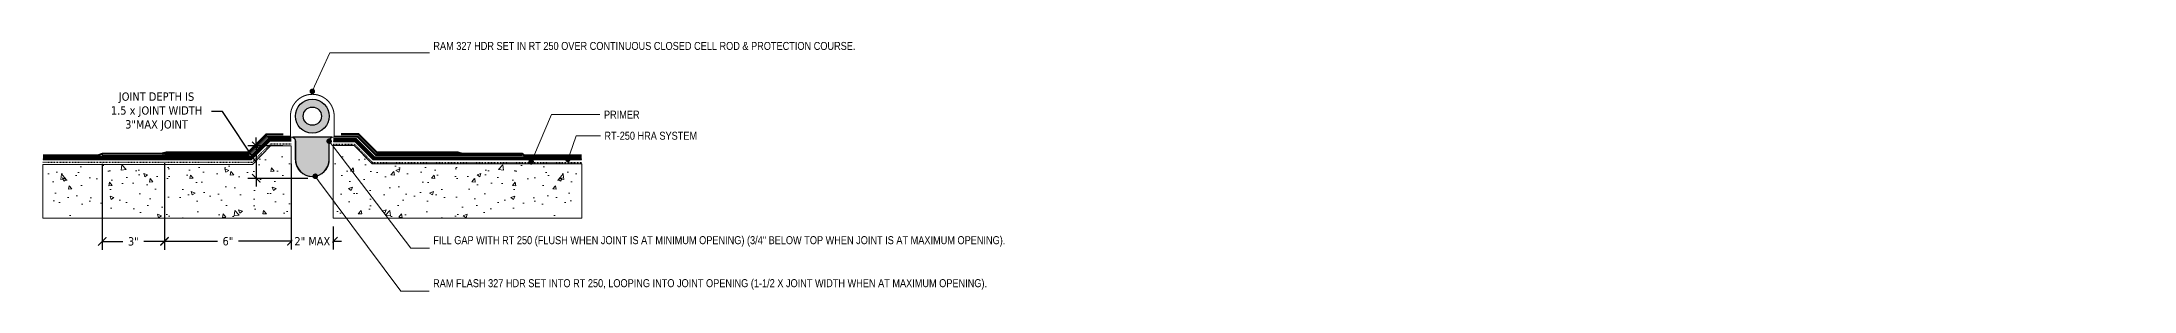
# Model space of a CAD drawing. Header units: inches. Extents: x 0 to 564, y 5 to 39.
# Drawn here: x -0.5 to 282, y 5.4 to 39.1 of the extents above; entities that cross this region are included whole.
import ezdxf
from ezdxf import colors
from ezdxf.entities.mleader import LeaderData, LeaderLine
from ezdxf.math import Vec2, Vec3

# ---------------------------------------------------------------- set-up
doc = ezdxf.new("R2010")
doc.units = ezdxf.units.IN
doc.header["$MEASUREMENT"] = 0
doc.linetypes.add('DASHED2', pattern=[0.1875, 0.125, -0.0625])
for name, color, linetype, lineweight in [('Dimensions', 20, 'Continuous', 0), ('New_G - Drawings.2D_Pen_No__93', 254, 'Continuous', 0), ('Others', 190, 'Continuous', 0), ('RAM HDR 327', 63, 'Continuous', 0), ('RT-250 HRA SYSTEM LIQUID', 241, 'Continuous', 0), ('RT-250 HRA SYSTEM MESH', 3, 'Continuous', 0), ('Text', 20, 'Continuous', 0)]:
    doc.layers.add(name, color=color, linetype=linetype, lineweight=lineweight)
for name, color, linetype in [('Insulation Border', 8, 'Continuous'), ('Insulation Foam', 9, 'Continuous'), ('Primer', 32, 'DASHED2')]:
    doc.layers.add(name, color=color, linetype=linetype)
doc.layers.add('New_G - Drawings.2D_Pen_No__124', color=140, linetype='Continuous', lineweight=0, true_color=0x35bdff)
doc.styles.add('Annotative', font='tahoma.ttf')
doc.styles.get("Standard").update_dxf_attribs({"font": ''})
doc.styles.get('Standard').set_extended_font_data('Arial Narrow')
doc.dimstyles.new('Annotative', dxfattribs={"dimscale": 0, "dimtxt": 0.09375, "dimasz": 0.09375, "dimexe": 0.09375, "dimexo": 0.09375, "dimgap": 0.0625, "dimtad": 0, "dimtih": 1, "dimtoh": 1, "dimlfac": -1, "dimzin": 3, "dimdsep": 46, "dimlunit": 4, "dimtxsty": 'Annotative', "dimblk": 'ARCHTICK', "dimcen": 0.09, "dimclrd": 256, "dimclre": 256, "dimclrt": 256, "dimadec": 0, "dimazin": 2, "dimtfac": 1, "dimtix": 1, "dimtofl": 0, "dimtmove": 1, "dimatfit": 1, "dimldrblk": 'CLOSEDBLANK', "dimfxl": 1, "dimtfill": 1, "dimtolj": 1, "dimtzin": 0, "dimarcsym": 0})

# ---------------------------------------------------------------- blocks, each defined once
blk = doc.blocks.new('_Dot')
at = {"color": 0, "linetype": 'ByBlock', "lineweight": -2}
blk.add_line((-0.5, 0), (-1, 0), dxfattribs=at)
at = {"color": 0, "linetype": 'ByBlock', "const_width": 0.5}
blk.add_lwpolyline([(-0.25, 0, 1), (0.25, 0, 1)], format="xyb", close=True, dxfattribs=at)
blk = doc.blocks.new('_ArchTick')
at = {"color": 0, "linetype": 'ByBlock', "const_width": 0.15}
blk.add_lwpolyline([(-0.5, -0.5), (0.5, 0.5)], dxfattribs=at)
blk = doc.blocks.new('*D15')
at = {"layer": 'Defpoints', "color": 0, "transparency": 16777216}
for p in [(7.66, 23.77), (16.08, 23.85), (16.08, 12.15)]:
    blk.add_point(p, dxfattribs=at)
at = {"layer": 'Dimensions', "lineweight": -2, "transparency": 16777216}
for p, q in [((7.66, 22.65), (7.66, 11.02)), ((16.08, 22.72), (16.08, 11.02)), ((7.66, 12.15), (10.47, 12.15)), ((16.08, 12.15), (13.27, 12.15))]:
    blk.add_line(p, q, dxfattribs=at)
at = {"layer": 'Dimensions', "lineweight": -2, "transparency": 16777216, "xscale": 1.125, "yscale": 1.125, "zscale": 1.125, "rotation": 180}
blk.add_blockref('_ArchTick', (7.66, 12.15), dxfattribs=at)
at = {"layer": 'Dimensions', "lineweight": -2, "transparency": 16777216, "xscale": 1.125, "yscale": 1.125, "zscale": 1.125}
blk.add_blockref('_ArchTick', (16.08, 12.15), dxfattribs=at)
at = {"layer": 'Dimensions', "transparency": 16777216, "insert": (11.87, 12.15), "char_height": 1.125, "attachment_point": 5, "style": 'Annotative', "bg_fill": 3, "box_fill_scale": 1.25, "bg_fill_color": 9, "bg_fill_true_color": 13158600, "bg_fill_transparency": 0}
blk.add_mtext('\\A1;3"', dxfattribs=at)
blk = doc.blocks.new('_ClosedBlank')
at = {"color": 0, "linetype": 'ByBlock', "lineweight": -2}
for p, q in [((-1, 0.2), (0, 0)), ((-1, 0.2), (-1, -0.2)), ((0, 0), (-1, -0.2))]:
    blk.add_line(p, q, dxfattribs=at)
blk = doc.blocks.new('*D16')
at = {"layer": 'Defpoints', "color": 0, "transparency": 16777216}
for p in [(16.08, 23.77), (33.2, 23.77), (33.2, 12.17)]:
    blk.add_point(p, dxfattribs=at)
at = {"layer": 'Dimensions', "lineweight": -2, "transparency": 16777216}
for p, q in [((16.08, 22.65), (16.08, 11.04)), ((33.2, 22.65), (33.2, 11.04)), ((16.08, 12.17), (23.23, 12.17)), ((33.2, 12.17), (26.05, 12.17))]:
    blk.add_line(p, q, dxfattribs=at)
at = {"layer": 'Dimensions', "lineweight": -2, "transparency": 16777216, "xscale": 1.125, "yscale": 1.125, "zscale": 1.125, "rotation": 180}
blk.add_blockref('_ArchTick', (16.08, 12.17), dxfattribs=at)
at = {"layer": 'Dimensions', "lineweight": -2, "transparency": 16777216, "xscale": 1.125, "yscale": 1.125, "zscale": 1.125}
blk.add_blockref('_ArchTick', (33.2, 12.17), dxfattribs=at)
at = {"layer": 'Dimensions', "transparency": 16777216, "insert": (24.64, 12.17), "char_height": 1.125, "attachment_point": 5, "style": 'Annotative', "bg_fill": 3, "box_fill_scale": 1.25, "bg_fill_color": 9, "bg_fill_true_color": 13158600, "bg_fill_transparency": 0}
blk.add_mtext('\\A1;6"', dxfattribs=at)
blk = doc.blocks.new('*D17')
at = {"layer": 'Defpoints', "color": 0, "transparency": 16777216}
for p in [(33.2, 15.27), (38.87, 15.27)]:
    blk.add_point(p, dxfattribs=at)
at = {"layer": 'Dimensions', "lineweight": -2, "transparency": 16777216}
for p, q in [((33.2, 14.15), (33.2, 11.04)), ((38.87, 14.15), (38.87, 11.04)), ((33.2, 12.17), (32.07, 12.17)), ((38.87, 12.17), (39.99, 12.17))]:
    blk.add_line(p, q, dxfattribs=at)
at = {"layer": 'Dimensions', "lineweight": -2, "transparency": 16777216, "xscale": 1.125, "yscale": 1.125, "zscale": 1.125}
blk.add_blockref('_ArchTick', (33.2, 12.17), dxfattribs=at)
at = {"layer": 'Dimensions', "lineweight": -2, "transparency": 16777216, "xscale": 1.125, "yscale": 1.125, "zscale": 1.125, "rotation": 180}
blk.add_blockref('_ArchTick', (38.87, 12.17), dxfattribs=at)
at = {"layer": 'Dimensions', "transparency": 16777216, "insert": (36.03, 12.17), "char_height": 1.125, "attachment_point": 5, "style": 'Annotative', "bg_fill": 3, "box_fill_scale": 1.25, "bg_fill_color": 9, "bg_fill_true_color": 13158600, "bg_fill_transparency": 0}
blk.add_mtext('\\A1;2" MAX', dxfattribs=at)
at = {"layer": 'Defpoints', "color": 0, "transparency": 16777216}
blk.add_point((33.2, 12.17), dxfattribs=at)
blk = doc.blocks.new('*D18')
at = {"layer": 'Defpoints', "color": 0, "transparency": 16777216}
for p in [(33.2, 25.05), (28.47, 20.67), (36.55, 20.67)]:
    blk.add_point(p, dxfattribs=at)
at = {"layer": 'Dimensions', "lineweight": -2, "transparency": 16777216}
for p, q in [((23.91, 29.68), (22.41, 29.68)), ((28.47, 22.86), (23.91, 29.68)), ((28.47, 25.05), (28.47, 26.18)), ((32.07, 25.05), (27.35, 25.05)), ((28.47, 25.05), (28.47, 20.67)), ((35.43, 20.67), (27.35, 20.67)), ((28.47, 20.67), (28.47, 19.55))]:
    blk.add_line(p, q, dxfattribs=at)
at = {"layer": 'Dimensions', "lineweight": -2, "transparency": 16777216, "xscale": 1.125, "yscale": 1.125, "zscale": 1.125}
for p, rotation in [((28.47, 25.05), 270), ((28.47, 20.67), 90)]:
    blk.add_blockref('_ArchTick', p, dxfattribs=dict(at, rotation=rotation))
at = {"layer": 'Dimensions', "transparency": 16777216, "insert": (15, 29.68), "char_height": 1.125, "attachment_point": 5, "style": 'Annotative', "bg_fill": 3, "box_fill_scale": 1.25, "bg_fill_color": 9, "bg_fill_true_color": 13158600, "bg_fill_transparency": 0}
blk.add_mtext('\\A1;JOINT DEPTH IS\\P1.5 x JOINT WIDTH\\P3"MAX JOINT', dxfattribs=at)

msp = doc.modelspace()

# ---------------------------------------------------------------- hatches: boundary and pattern name
at = {"layer": 'Insulation Foam', "linetype": 'Continuous'}
h = msp.add_hatch(color=256, dxfattribs=at)
h.paths.add_polyline_path([(33.741, 29.064, 1), (38.325, 29.064, 1)])
h.paths.add_polyline_path([(37.267, 29.064, -1), (34.799, 29.064, -1)], flags=0)
h = msp.add_hatch(color=256, dxfattribs=at)
edge = h.paths.add_edge_path()
edge.add_arc((33.198, 25.687), 0.563, 0, 68.11189, ccw=False)
edge.add_line((33.761, 25.687), (33.761, 23.208))
edge.add_arc((36.033, 23.208), 2.272, 180, 360)
edge.add_line((38.304, 23.208), (38.304, 25.687))
edge.add_arc((38.867, 25.687), 0.563, 111.88811, 180, ccw=False)
edge.add_line((38.657, 26.21), (33.408, 26.21))
at = {"layer": 'Others'}
h = msp.add_hatch(dxfattribs=at)
h.set_pattern_fill('CONCRETE___STRUCTURAL_0002', color=256, style=0, pattern_type=2)
h.set_pattern_definition([(130, (-1117.183, -546.8723), (5.465523, 0.478171), [0.5715, -6.2865]), (185, (-1117.183, -546.8723), (1.057285, 5.731704), [0.4572, -5.0292]), (79.5486, (-1117.6386, -546.912), (-4.408241, 5.25353), [0.4857, -5.342703]), (133.8158, (-1117.183, -545.3483), (8.132377, 1.261255), [0.85725, -9.42975]), (83.3644, (-1117.861, -545.4534), (-7.12213, 7.42278), [0.72855, -8.014053]), (188.8158, (-1117.183, -545.348), (-7.122124, 7.422784), [0.6858, -7.5438]), (159, (-1117.945, -545.7293), (4.548432, 3.067956), [0.5715, -6.2865]), (214, (-1117.945, -545.7293), (-1.854063, 5.525643), [0.4572, -5.0292]), (108.5486, (-1118.324, -545.985), (-6.402496, 2.457682), [0.4857, -5.342703]), (142.5, (-1117.1832, -546.8723), (-0.092658, 2.5366512), [0, -4.96824, 0, -5.1054, 0, -5.04825]), (172.5, (-1117.1832, -546.8723), (-2.00459, 3.005417), [0, -2.91084, 0, -4.85394, 0, -1.92405]), (212.5, (-1115.484, -546.8723), (4.067727, 0.171868), [0, -1.905, 0, -5.9436, 0, -7.8867]), (222.5, (-1114.722, -546.8723), (-4.443879, 0.7628), [0, -2.4765, 0, -3.94716, 0, -5.6007])])
h.paths.add_polyline_path([(30.402, 25.055), (33.198, 25.055), (33.198, 15.272), (-0.33, 15.272), (-0.33, 22.559), (27.947, 22.559)])
h = msp.add_hatch(dxfattribs=at)
h.set_pattern_fill('CONCRETE___STRUCTURAL_0002', color=256, style=0, pattern_type=2)
h.set_pattern_definition([(50, (1189.2486, -546.8723), (-5.465523, 0.478171), [0.5715, -6.2865]), (355, (1189.2486, -546.8723), (-1.057285, 5.731704), [0.4572, -5.0292]), (100.4514, (1189.704, -546.912), (4.408241, 5.25353), [0.4857, -5.342703]), (46.1842, (1189.2486, -545.3483), (-8.132377, 1.261255), [0.85725, -9.42975]), (96.6356, (1189.926, -545.4534), (7.12213, 7.42278), [0.72855, -8.014053]), (351.1842, (1189.249, -545.348), (7.122124, 7.422784), [0.6858, -7.5438]), (21, (1190.0106, -545.7293), (-4.548432, 3.067956), [0.5715, -6.2865]), (326, (1190.0106, -545.7293), (1.854063, 5.525643), [0.4572, -5.0292]), (71.4514, (1190.3897, -545.985), (6.402496, 2.457682), [0.4857, -5.342703]), (37.5, (1189.2486, -546.8723), (0.092658, 2.5366512), [0, -4.96824, 0, -5.1054, 0, -5.04825]), (7.5, (1189.2486, -546.8723), (2.00459, 3.005417), [0, -2.91084, 0, -4.85394, 0, -1.92405]), (327.5, (1187.5494, -546.8723), (-4.067727, 0.171868), [0, -1.905, 0, -5.9436, 0, -7.8867]), (317.5, (1186.7874, -546.8723), (4.443879, 0.7628), [0, -2.4765, 0, -3.94716, 0, -5.6007])])
h.paths.add_polyline_path([(41.663, 25.105), (38.867, 25.105), (38.867, 15.272), (72.396, 15.272), (72.396, 22.619), (44.119, 22.619)])

# ---------------------------------------------------------------- linework, layer by layer
at = {"linetype": 'Continuous'}
for radius in [2.292, 1.234]:
    msp.add_circle((36.033, 29.064), radius, dxfattribs=at)
at = {"layer": 'Insulation Border', "linetype": 'Continuous', "flags": 128}
msp.add_lwpolyline([(33.408, 26.21, -0.3062646), (33.761, 25.687), (33.761, 23.208, 1), (38.304, 23.208), (38.304, 25.687, -0.3062646), (38.657, 26.21)], format="xyb", close=True, dxfattribs=at)
at = {"layer": 'New_G - Drawings.2D_Pen_No__124', "linetype": 'Continuous'}
msp.add_line((38.325, 25.687), (38.325, 23.208), dxfattribs=at)
at = {"layer": 'New_G - Drawings.2D_Pen_No__93', "linetype": 'Continuous'}
msp.add_line((33.741, 23.208), (33.741, 25.687), dxfattribs=at)
for centre, radius, start, end in [((33.198, 25.687), 0.543, 0, 90), ((38.867, 25.687), 0.543, 90, 180), ((36.033, 23.208), 2.292, 180, 0)]:
    msp.add_arc(centre, radius, start, end, dxfattribs=at)
at = {"layer": 'Others', "flags": 128}
for points in [[(30.402, 25.055), (33.198, 25.055), (33.198, 15.272), (-0.33, 15.272), (-0.33, 22.559), (27.947, 22.559)], [(41.663, 25.105), (38.867, 25.105), (38.867, 15.272), (72.396, 15.272), (72.396, 22.619), (44.119, 22.619)]]:
    msp.add_lwpolyline(points, close=True, dxfattribs=at)
at = {"layer": 'Primer', "ltscale": 0.2}
for points in [[(33.198, 25.271), (30.35, 25.271), (27.895, 22.815), (-0.33, 22.815)], [(38.867, 25.271), (41.716, 25.271), (44.171, 22.815), (72.396, 22.815)]]:
    msp.add_lwpolyline(points, dxfattribs=at)
at = {"layer": 'RAM HDR 327', "const_width": 0.14}
for points in [[(64.377, 23.744), (56.256, 23.744), (55.713, 23.921), (44.629, 23.921), (42.174, 26.377), (38.987, 26.377), (38.987, 29.064, 1), (33.078, 29.064), (33.078, 26.377), (29.892, 26.377), (27.436, 23.921), (16.352, 23.921), (15.81, 23.773), (7.66, 23.773)], [(33.198, 26.23, -0.4142136), (33.741, 25.687), (33.741, 23.208, 1), (38.325, 23.208), (38.325, 25.687, -0.4142136), (38.867, 26.23)]]:
    msp.add_lwpolyline(points, format="xyb", dxfattribs=at)
for points in [[(33.198, 26.23), (29.953, 26.23), (27.497, 23.774), (15.816, 23.774)], [(38.867, 26.23), (42.113, 26.23), (44.568, 23.774), (56.194, 23.774)]]:
    msp.add_lwpolyline(points, dxfattribs=at)
at = {"layer": 'RT-250 HRA SYSTEM LIQUID', "const_width": 0.3}
for points in [[(32.14, 26.609), (29.839, 26.609), (27.383, 24.164), (16.379, 24.164), (15.738, 24), (7.77, 24), (7.142, 23.774), (-0.33, 23.774)], [(33.198, 26.02), (30.129, 26.02), (27.673, 23.524), (-0.33, 23.524)], [(33.198, 25.752), (30.241, 25.752), (27.785, 23.257), (-0.33, 23.257)], [(38.867, 25.958), (41.936, 25.958), (44.391, 23.506), (72.396, 23.506)], [(38.867, 25.691), (41.825, 25.691), (44.28, 23.239), (72.396, 23.239)], [(39.925, 26.629), (42.279, 26.629), (44.734, 24.156), (55.689, 24.156), (56.285, 23.969), (64.381, 23.969), (64.618, 23.774), (72.396, 23.774)]]:
    msp.add_lwpolyline(points, dxfattribs=at)
at = {"layer": 'RT-250 HRA SYSTEM MESH'}
for points in [[(33.198, 25.752), (30.241, 25.752), (27.785, 23.257), (-0.33, 23.257)], [(38.867, 25.691), (41.825, 25.691), (44.28, 23.239), (72.396, 23.239)]]:
    msp.add_lwpolyline(points, dxfattribs=at)

# ---------------------------------------------------------------- leaders
at = {"layer": 'Text'}
ml = msp.add_multileader_mtext('Standard', dxfattribs=at)
ml.set_content('RAM 327 HDR SET IN RT 250 OVER CONTINUOUS CLOSED CELL ROD & PROTECTION COURSE.', color=256)
ml.set_leader_properties(color=256, lineweight=0)
ml.set_arrow_properties(name='DOT')
ml.build(insert=Vec2(0, 0))
ml.multileader.update_dxf_attribs({"text_left_attachment_type": 2, "text_right_attachment_type": 2, "dogleg_length": 0.36, "arrow_head_size": 0.75, "scale": 12})
ctx = ml.context
ctx.base_point, ctx.scale, ctx.char_height, ctx.arrow_head_size, ctx.landing_gap_size, ctx.plane_origin = Vec3(51.836, 37.616), 12, 1.08, 0.75, 0.54, Vec3(36.033, 32.414)
ctx.left_attachment, ctx.right_attachment = 2, 2
notes = []
notes.append((ctx, [(0, (1, 1, 0), (38.395, 37.616), (1, 0), 13.441, [(0, [(36.033, 32.414)], 0, [])])]))
ctx.mtext.insert, ctx.mtext.width, ctx.mtext.flow_direction = Vec3(52.376, 39.088), 29.49004, 5
ml = msp.add_multileader_mtext('Standard', dxfattribs=at)
ml.set_content('PRIMER', color=256)
ml.set_leader_properties(color=256, lineweight=0)
ml.set_arrow_properties(name='DOT')
ml.build(insert=Vec2(0, 0))
ml.multileader.update_dxf_attribs({"text_left_attachment_type": 2, "text_right_attachment_type": 2, "dogleg_length": 0.36, "arrow_head_size": 0.75, "scale": 12})
ctx = ml.context
ctx.base_point, ctx.scale, ctx.char_height, ctx.arrow_head_size, ctx.landing_gap_size, ctx.plane_origin = Vec3(74.862, 29.273), 12, 1.08, 0.75, 0.54, Vec3(69.647, 22.815)
ctx.left_attachment, ctx.right_attachment = 2, 2
notes.append((ctx, [(0, (1, 1, 0), (68.316, 29.273), (1, 0), 6.546, [(0, [(65.585, 22.894)], 0, [])])]))
ctx.mtext.insert, ctx.mtext.flow_direction = Vec3(75.402, 29.813), 5
ml = msp.add_multileader_mtext('Standard', dxfattribs=at)
ml.set_content('FILL GAP WITH RT 250 (FLUSH WHEN JOINT IS AT MINIMUM OPENING) (3/4" BELOW TOP WHEN JOINT IS AT MAXIMUM OPENING).', color=256)
ml.set_leader_properties(color=256, lineweight=0)
ml.set_arrow_properties(name='DOT')
ml.build(insert=Vec2(0, 0))
ml.multileader.update_dxf_attribs({"text_left_attachment_type": 2, "text_right_attachment_type": 2, "dogleg_length": 0.36, "arrow_head_size": 0.75, "scale": 12})
ctx = ml.context
ctx.base_point, ctx.scale, ctx.char_height, ctx.arrow_head_size, ctx.landing_gap_size, ctx.plane_origin = Vec3(51.836, 11.241), 12, 1.08, 0.75, 0.54, Vec3(38.304, 25.687)
ctx.left_attachment, ctx.right_attachment = 2, 2
notes.append((ctx, [(0, (1, 1, 0), (49.327, 11.241), (1, 0), 2.509, [(0, [(38.304, 25.687)], 0, [])])]))
ctx.mtext.insert, ctx.mtext.width, ctx.mtext.flow_direction = Vec3(52.376, 12.859), 42.67217, 5
ml = msp.add_multileader_mtext('Standard', dxfattribs=at)
ml.set_content('RT-250 HRA SYSTEM', color=256)
ml.set_leader_properties(color=256, lineweight=0)
ml.set_arrow_properties(name='DOT')
ml.build(insert=Vec2(0, 0))
ml.multileader.update_dxf_attribs({"text_left_attachment_type": 2, "text_right_attachment_type": 2, "dogleg_length": 0.36, "arrow_head_size": 0.75, "scale": 12})
ctx = ml.context
ctx.base_point, ctx.scale, ctx.char_height, ctx.arrow_head_size, ctx.landing_gap_size, ctx.plane_origin = Vec3(74.929, 26.403), 12, 1.08, 0.75, 0.54, Vec3(70.528, 23.08)
ctx.left_attachment, ctx.right_attachment = 2, 2
notes.append((ctx, [(0, (1, 1, 0), (71.644, 26.403), (1, 0), 3.285, [(0, [(70.528, 23.239)], 0, [])])]))
ctx.mtext.insert, ctx.mtext.flow_direction = Vec3(75.469, 26.962), 5
ml = msp.add_multileader_mtext('Standard', dxfattribs=at)
ml.set_content('RAM FLASH 327 HDR SET INTO RT 250, LOOPING INTO JOINT OPENING (1-1/2 X JOINT WIDTH WHEN AT MAXIMUM OPENING).', color=256)
ml.set_leader_properties(color=256, lineweight=0)
ml.set_arrow_properties(name='DOT')
ml.build(insert=Vec2(0, 0))
ml.multileader.update_dxf_attribs({"text_left_attachment_type": 2, "text_right_attachment_type": 2, "dogleg_length": 0.36, "arrow_head_size": 0.75, "scale": 12})
ctx = ml.context
ctx.base_point, ctx.scale, ctx.char_height, ctx.arrow_head_size, ctx.landing_gap_size, ctx.plane_origin = Vec3(51.798, 5.433), 12, 1.08, 0.75, 0.54, Vec3(36.426, 20.95)
ctx.left_attachment, ctx.right_attachment = 2, 2
notes.append((ctx, [(0, (1, 1, 0), (48.003, 5.433), (1, 0), 3.795, [(0, [(36.426, 20.95)], 0, [])])]))
ctx.mtext.insert, ctx.mtext.width, ctx.mtext.flow_direction = Vec3(52.338, 7.051), 38.4818, 5
for ctx, leaders in notes:
    for number, flags, end, landing, length, lines in leaders:
        leader = LeaderData()
        leader.index, (leader.has_last_leader_line, leader.has_dogleg_vector, leader.attachment_direction) = number, flags
        leader.last_leader_point, leader.dogleg_vector, leader.dogleg_length = Vec3(end), Vec3(landing), length
        for number, points, colour, breaks in lines:
            line = LeaderLine()
            line.index, line.vertices, line.color, line.breaks = number, Vec3.list(points), colors.encode_raw_color(colour), breaks
            leader.lines.append(line)
        ctx.leaders.append(leader)

# ---------------------------------------------------------------- next in the draw order: dimensions: what is measured, and where the dimension line sits
at = {"layer": 'Dimensions'}
dim = msp.add_linear_dim(base=(16.081, 12.149), p1=(7.66, 23.773), p2=(16.081, 23.847), text='3"', dimstyle='Annotative', override={"dimscale": 0}, dxfattribs=at)
dim.commit()
dim.dimension.update_dxf_attribs({"geometry": '*D15', "text_midpoint": (11.87, 12.149)})

# ---------------------------------------------------------------- next in the draw order: dimensions: what is measured, and where the dimension line sits
dim = msp.add_linear_dim(base=(33.198, 12.166), p1=(16.081, 23.774), p2=(33.198, 23.774), text='6"', dimstyle='Annotative', override={"dimscale": 0}, dxfattribs=at)
dim.commit()
dim.dimension.update_dxf_attribs({"geometry": '*D16', "text_midpoint": (24.64, 12.166)})

# ---------------------------------------------------------------- next in the draw order: dimensions: what is measured, and where the dimension line sits
dim = msp.add_linear_dim(base=(28.474, 20.674), p1=(33.198, 25.055), p2=(36.554, 20.674), angle=90, text='JOINT DEPTH IS\\P1.5 x JOINT WIDTH\\P3"MAX JOINT', dimstyle='Annotative', override={"dimscale": 0}, dxfattribs=at)
dim.commit()
dim.dimension.update_dxf_attribs({"geometry": '*D18', "text_midpoint": (21.659, 29.679), "dimtype": 160})
dim = msp.add_linear_dim(base=(33.198, 12.166), p1=(38.867, 15.272), p2=(33.198, 15.272), text='2" MAX', dimstyle='Annotative', override={"dimscale": 0}, dxfattribs=at)
dim.commit()
dim.dimension.update_dxf_attribs({"geometry": '*D17', "text_midpoint": (36.033, 12.166)})

doc.saveas('drawing.dxf')
